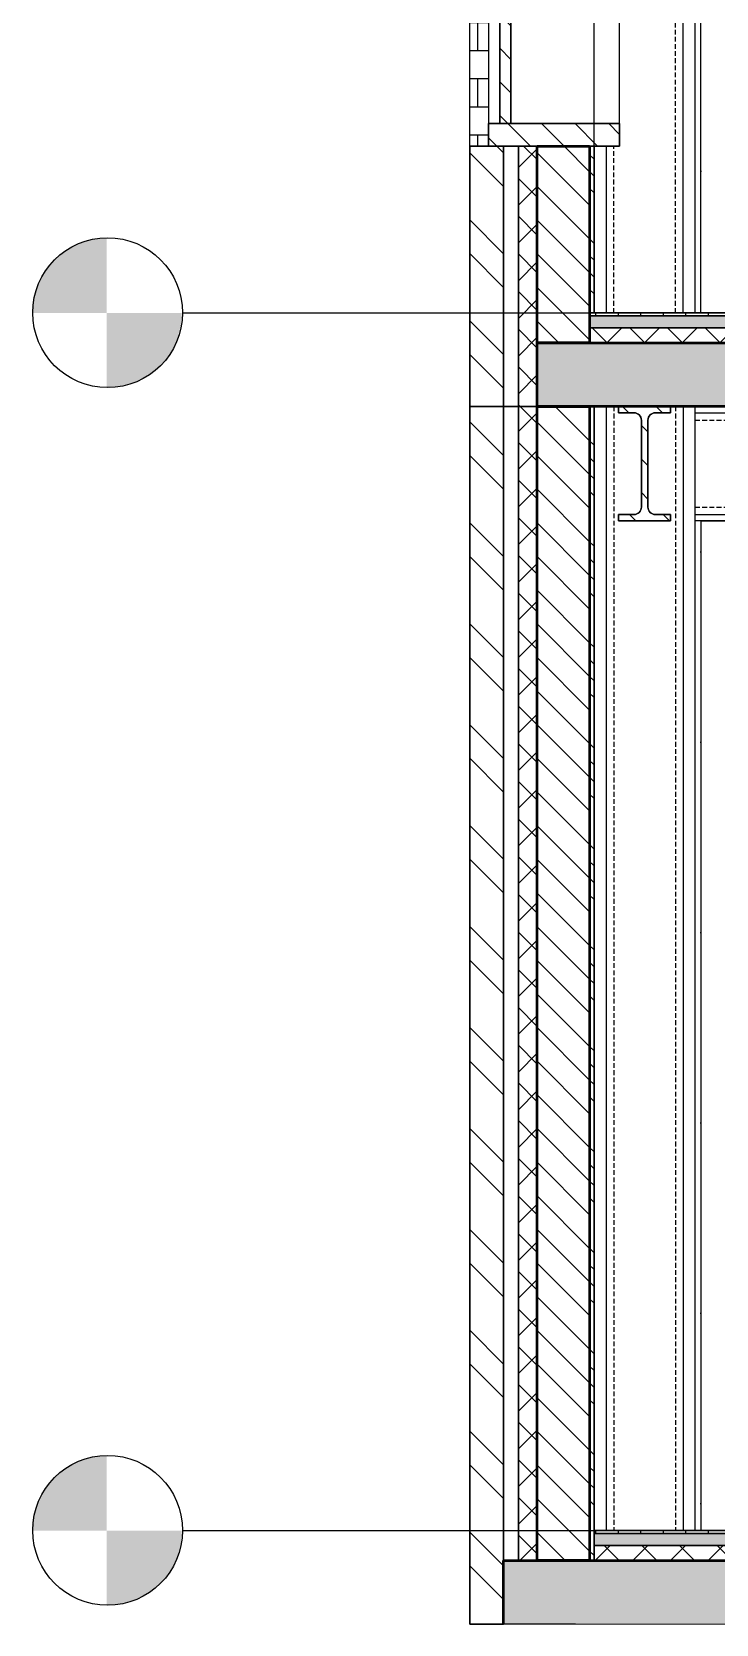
# Model space of a CAD drawing. Header units: millimetres. Extents: x -100 to 224448, y 0 to 22177.
# Drawn here: x 73510 to 75337, y 3600 to 7850 of the extents above; entities that cross this region are included whole.
import ezdxf

# ---------------------------------------------------------------- set-up
doc = ezdxf.new("R2010")
doc.units = ezdxf.units.MM
doc.linetypes.add('DASHED', pattern=[19.05, 12.7, -6.35])
doc.layers.get('0').update_dxf_attribs({"true_color": 0xdfdfdf})
for name, color, linetype in [('Background_0', 7, 'Continuous'), ('Background_Back bricks', 7, 'Continuous'), ('Background_Front bricks', 7, 'Continuous'), ('Background_GLASS', 161, 'Continuous'), ('Background_WINDOW_FRAME', 253, 'Continuous'), ('Boundary_0', 7, 'Continuous'), ('Boundary_Air', 7, 'Continuous'), ('Boundary_Cavity Wall_ Front', 7, 'Continuous'), ('Boundary_Floor_ Ceramic Tiles', 7, 'Continuous'), ('Boundary_Front bricks', 7, 'Continuous'), ('Boundary_GLASS', 161, 'Continuous'), ('Boundary_Gypsum Board', 54, 'Continuous'), ('Boundary_Insulation_ Extruded Polystyrene', 42, 'Continuous'), ('Boundary_Insulation_ Polyurethane Foam', 42, 'Continuous'), ('Boundary_Screed', 7, 'Continuous'), ('Boundary_WINDOW_FRAME', 253, 'Continuous'), ('Elevation_Front bricks', 7, 'Continuous'), ('Elevation_Plaster_ Cement', 7, 'Continuous'), ('Fill_0', 7, 'Continuous'), ('Fill_Concrete_ Reinforced', 85, 'Continuous'), ('Fill_Floor_ Ceramic Tiles', 251, 'Continuous'), ('Fill_Front bricks', 7, 'Continuous'), ('Fill_GLASS', 161, 'Continuous'), ('Fill_Gypsum Board', 251, 'Continuous'), ('Fill_Insulation_ Extruded Polystyrene', 42, 'Continuous'), ('Fill_Insulation_ Polyurethane Foam', 42, 'Continuous'), ('Fill_Screed', 251, 'Continuous'), ('Fill_Supporting Wall_ Brick', 11, 'Continuous'), ('Fill_WINDOW_FRAME', 253, 'Continuous'), ('Viewport border', 7, 'Continuous')]:
    doc.layers.add(name, color=color, linetype=linetype)
for name, color, linetype, lineweight in [('Background_Air', 7, 'Continuous', 9), ('Background_Concrete_ Reinforced', 7, 'Continuous', 9), ('Background_Floor_ Ceramic Tiles', 7, 'Continuous', 9), ('Background_Gypsum Board', 7, 'Continuous', 9), ('Background_Insulation_ Extruded Polystyrene', 7, 'Continuous', 9), ('Background_Insulation_ Polyurethane Foam', 7, 'Continuous', 9), ('Background_Screed', 7, 'Continuous', 9), ('Background_Supporting Wall_ Brick', 7, 'Continuous', 9), ('Boundary_Concrete_ Reinforced', 99, 'Continuous', 50), ('Boundary_Supporting Wall_ Brick', 14, 'Continuous', 50)]:
    doc.layers.add(name, color=color, linetype=linetype, lineweight=lineweight)
doc.layers.add('BIM_ROOM_LINES', color=7, linetype='Continuous', plot=False)
doc.styles.get("Standard").update_dxf_attribs({"font": 'arial.ttf'})
pattern_1 = [(45, (-5595.9, -5200), (-44.9013, 44.9013), [])]
pattern_2 = [(15, (-5595.9, -5200), (915.6406, 508.3053), [-127, 0, -381, 0]), (15, (-5599.19, -5187.73), (915.6406, 508.3053), [-50.8, 0, -177.8, 0, -91.44, 0, -381, 0]), (15, (-5602.47, -5175.47), (915.6406, 508.3053), [-25.4, 0, -127, 0, -127, 0, -279.4, 0, -91.44, 0]), (15, (-5605.76, -5163.2), (915.6406, 508.3053), [-91.44, 0, -406.4, 0]), (15, (-5609.05, -5150.93), (915.6406, 508.3053), [-304.8, 0, -304.8, 0]), (15, (-5612.34, -5138.66), (915.6406, 508.3053), [-431.8, 0]), (15, (-5615.62, -5126.4), (915.6406, 508.3053), [-127, 0, -558.8, 0]), (15, (-5618.9, -5114.13), (915.6406, 508.3053), [-177.8, 0, -101.6, 0]), (15, (-5622.2, -5101.86), (915.6406, 508.3053), [-254, 0]), (15, (-5628.77, -5077.33), (915.6406, 508.3053), [-35.56, 0, -381, 0, -228.6, 0]), (15, (-5632.06, -5065.06), (915.6406, 508.3053), [-50.8, 0, -5.08, 0, -127, 0]), (15, (-5635.34, -5052.8), (915.6406, 508.3053), [-25.4, 0, -330.2, 0, -381, 0]), (15, (-5638.63, -5040.53), (915.6406, 508.3053), [-254, 0]), (15, (-5641.92, -5028.26), (915.6406, 508.3053), [-127, 0, -533.4, 0]), (15, (-5648.5, -5003.72), (915.6406, 508.3053), [-609.6, 0]), (15, (-5651.78, -4991.46), (915.6406, 508.3053), [-127, 0, -10.16, 0, -177.8, 0]), (15, (-5655.07, -4979.2), (915.6406, 508.3053), [-35.56, 0, -254, 0, -101.6, 0, -177.8, 0, -203.2, 0]), (15, (-5658.35, -4966.92), (915.6406, 508.3053), [-76.2, 0, -101.6, 0, -254, 0, -10.16, 0, -127, 0]), (15, (-5661.64, -4954.65), (915.6406, 508.3053), [-254, 0])]

# ---------------------------------------------------------------- blocks, each defined once
blk = doc.blocks.new('_StoryIndicator')
h = blk.add_hatch(color=256)
h.paths.add_polyline_path([(-198.9, 0.4), (1.1, 0.4), (1.1, 200.4, 0.414214)])
h.paths.add_polyline_path([(201.1, 0.4), (1.1, 0.4), (1.1, -199.6, 0.414214)])
blk.add_line((-200, 0), (-800, 0))
blk.add_circle((-1.1, -0.4), 200)
for tag, p in [('STORYNAME', (346.3, 56.7)), ('STORYELEVATION', (350.5, -171.6))]:
    blk.add_attdef(tag, p, '', height=100)
blk = doc.blocks.new("AA'__section__..%5CMainBuilding.dwg", base_point=(4426.8, -9050, 0))
at = {"layer": 'Elevation_Front bricks'}
h = blk.add_hatch(dxfattribs=at)
h.set_pattern_fill('V_MASONRY300x75', color=256, scale=10, style=0)
h.paths.add_polyline_path([(5645.9, -1445), (5645.9, 795), (5645.9, 855), (5595.9, 855), (5595.9, -1505), (5645.9, -1505)])
at = {"layer": 'Elevation_Plaster_ Cement'}
h = blk.add_hatch(dxfattribs=at)
h.set_pattern_fill('DOTS2', color=256, scale=20, style=0)
h.paths.add_polyline_path([(10745.9, 190), (10745.9, -1200), (10895.9, -1200), (10895.9, 745), (6212.9, 745), (6212.9, -1950), (9945.9, -1950), (9945.9, -1414), (9777.5, -1414), (9777.5, -1900), (9760.5, -1900), (9760.5, -1200), (9763.5, -1200), (9945.9, -1200), (9945.9, 190)])
h.paths.add_polyline_path([(6877.5, -1900), (6860.5, -1900), (6860.5, -1200), (6863.5, -1200), (7246.4, -1200), (7246.4, -1188.1), (7246.4, -1159.8), (7246.4, -1148.1), (7266.4, -1148.1), (7266.4, -775.9), (7266.4, -747.6), (7266.4, -735.9), (7766.4, -735.9), (7766.4, -744.7), (7766.4, -747.6), (7766.4, -765.9), (7766.4, -775.9), (7766.4, -1148.1), (7786.4, -1148.1), (7786.4, -1159.8), (7786.4, -1178.1), (7786.4, -1186.9), (7786.4, -1188.1), (7786.4, -1200), (8257.5, -1200), (8260.5, -1200), (8260.5, -1900), (8243.5, -1900), (8243.5, -1414), (7786.4, -1414), (7786.4, -1428.8), (7766.4, -1428.8), (7766.4, -1443.1), (7766.4, -1457.2), (7766.4, -1463.1), (7536.9, -1463.1), (7536.9, -1794.6), (7847.8, -1794.6), (7847.8, -1840, -0.168014), (7865.7, -1849.3, -0.191533), (7874.1, -1870.5, -0.33166), (7852.1, -1900), (7834.5, -1900, -0.131778), (7820.9, -1891.6, -0.414557), (7822.2, -1848.1), (7540.1, -1848.1, -0.014542), (7541.4, -1849.3, -0.191541), (7549.8, -1870.5, -0.331657), (7527.8, -1900), (7519, -1900), (7510.2, -1900, -0.131769), (7496.6, -1891.6, -0.414572), (7497.9, -1848.1), (7496.2, -1848.1), (7495.9, -1848.1), (7226, -1848.1, -0.206646), (7235.7, -1870.5, -0.331656), (7213.7, -1900), (7196.1, -1900, -0.131779), (7182.5, -1891.6, -0.606132), (7200.3, -1840), (7200.3, -1794.6), (7495.9, -1794.6), (7495.9, -1463.1), (7266.4, -1463.1), (7266.4, -1428.8), (7246.4, -1428.8), (7246.4, -1414), (6877.5, -1414)], flags=16)
h.paths.add_polyline_path([(8327.5, -1900), (8310.5, -1900), (8310.5, -1200), (8313.5, -1200), (8696.4, -1200), (8696.4, -1188.1), (8696.4, -1159.8), (8696.4, -1148.1), (8716.4, -1148.1), (8716.4, -775.9), (8716.4, -747.6), (8716.4, -735.9), (9216.4, -735.9), (9216.4, -744.7), (9216.4, -747.6), (9216.4, -765.9), (9216.4, -775.9), (9216.4, -1148.1), (9236.4, -1148.1), (9236.4, -1159.8), (9236.4, -1178.1), (9236.4, -1186.9), (9236.4, -1188.1), (9236.4, -1200), (9707.5, -1200), (9710.5, -1200), (9710.5, -1900), (9693.5, -1900), (9693.5, -1414), (9236.4, -1414), (9236.4, -1428.8), (9216.4, -1428.8), (9216.4, -1443.1), (9216.4, -1457.2), (9216.4, -1463.1), (8986.9, -1463.1), (8986.9, -1794.6), (9297.8, -1794.6), (9297.8, -1840, -0.168014), (9315.7, -1849.3, -0.191533), (9324.1, -1870.5, -0.33166), (9302.1, -1900), (9284.5, -1900, -0.131778), (9270.9, -1891.6, -0.414557), (9272.2, -1848.1), (8990.1, -1848.1, -0.014542), (8991.4, -1849.3, -0.191541), (8999.8, -1870.5, -0.331657), (8977.8, -1900), (8969, -1900), (8960.2, -1900, -0.131769), (8946.6, -1891.6, -0.414572), (8947.9, -1848.1), (8946.2, -1848.1), (8945.9, -1848.1), (8676, -1848.1, -0.206646), (8685.7, -1870.5, -0.331656), (8663.7, -1900), (8646.1, -1900, -0.131779), (8632.5, -1891.6, -0.606132), (8650.3, -1840), (8650.3, -1794.6), (8945.9, -1794.6), (8945.9, -1463.1), (8716.4, -1463.1), (8716.4, -1428.8), (8696.4, -1428.8), (8696.4, -1414), (8327.5, -1414)], flags=16)
h = blk.add_hatch(dxfattribs=at)
h.set_pattern_fill('DOTS2', color=256, scale=20, style=0)
h.paths.add_polyline_path([(10745.9, -3060), (10745.9, -5200), (10895.9, -5200), (10895.9, -2505), (6212.9, -2505), (6212.9, -5200), (7031.3, -5200), (7031.3, -4500), (7034.3, -4500), (7505.4, -4500), (7505.4, -4486.9), (7505.4, -4478.1), (7505.4, -4448.1), (7525.4, -4448.1), (7525.4, -4065.9), (7525.4, -4044.7), (7525.4, -4035.9), (8025.4, -4035.9), (8025.4, -4044.7), (8025.4, -4047.6), (8025.4, -4065.9), (8025.4, -4075.9), (8025.4, -4448.1), (8045.4, -4448.1), (8045.4, -4459.8), (8045.4, -4478.1), (8045.4, -4486.9), (8045.4, -4488.1), (8045.4, -4500), (8428.3, -4500), (8431.3, -4500), (8431.3, -5200), (8481.3, -5200), (8481.3, -4500), (8484.3, -4500), (8955.4, -4500), (8955.4, -4486.9), (8955.4, -4478.1), (8955.4, -4448.1), (8975.4, -4448.1), (8975.4, -4065.9), (8975.4, -4044.7), (8975.4, -4035.9), (9475.4, -4035.9), (9475.4, -4044.7), (9475.4, -4047.6), (9475.4, -4065.9), (9475.4, -4075.9), (9475.4, -4448.1), (9495.4, -4448.1), (9495.4, -4459.8), (9495.4, -4478.1), (9495.4, -4486.9), (9495.4, -4488.1), (9495.4, -4500), (9878.3, -4500), (9881.3, -4500), (9881.3, -5200), (9945.9, -5200), (9945.9, -3060)])
at = {"layer": 'Fill_0', "extrusion": (-1.74004e-16, 6.25971e-29, -1)}
h = blk.add_hatch(dxfattribs=at)
h.set_pattern_fill('ANSI31', color=256, scale=20, style=0)
h.set_pattern_definition(pattern_1)
edge = h.paths.add_edge_path()
edge.add_line((-5993.4, -2216.7), (-5993.4, -2200))
edge.add_line((-5993.4, -2200), (-6132.4, -2200))
edge.add_line((-6132.4, -2200), (-6132.4, -2216.7))
edge.add_line((-6132.4, -2216.7), (-6091.5, -2216.7))
edge.add_spline(control_points=[(-6091.5, -2216.7), (-6071.6, -2216.7), (-6071.6, -2236.6)], knot_values=[-0.785398, -0.785398, -0.785398, 0.785398, 0.785398, 0.785398], weights=[1, 0.707107, 1], degree=2, periodic=0)
edge.add_line((-6071.6, -2236.6), (-6071.6, -2468.4))
edge.add_spline(control_points=[(-6071.6, -2468.4), (-6071.6, -2488.3), (-6091.5, -2488.3)], knot_values=[-0.785398, -0.785398, -0.785398, 0.785398, 0.785398, 0.785398], weights=[1, 0.707107, 1], degree=2, periodic=0)
edge.add_line((-6091.5, -2488.3), (-6132.4, -2488.3))
edge.add_line((-6132.4, -2488.3), (-6132.4, -2505))
edge.add_line((-6132.4, -2505), (-5993.4, -2505))
edge.add_line((-5993.4, -2505), (-5993.4, -2488.3))
edge.add_line((-5993.4, -2488.3), (-6034.3, -2488.3))
edge.add_spline(control_points=[(-6034.3, -2488.3), (-6054.2, -2488.3), (-6054.2, -2468.4)], knot_values=[-0.785398, -0.785398, -0.785398, 0.785398, 0.785398, 0.785398], weights=[1, 0.707107, 1], degree=2, periodic=0)
edge.add_line((-6054.2, -2468.4), (-6054.2, -2236.6))
edge.add_spline(control_points=[(-6054.2, -2236.6), (-6054.2, -2216.7), (-6034.3, -2216.7)], knot_values=[-0.785398, -0.785398, -0.785398, 0.785398, 0.785398, 0.785398], weights=[1, 0.707107, 1], degree=2, periodic=0)
edge.add_line((-6034.3, -2216.7), (-5993.4, -2216.7))
at = {"layer": 'Fill_Concrete_ Reinforced', "extrusion": (1.66128e-17, 2.88827e-15, -1)}
h = blk.add_hatch(dxfattribs=at)
h.set_pattern_fill('CONCRETE1', color=256, scale=20, angle=15, style=0)
h.set_pattern_definition([(15, (-5595.9, -5200), (287.368, 497.736), [50.8, -355.6]), (105, (-5595.9, -5200), (-497.736, 287.368), [50.8, -355.6]), (150, (-5546.83, -5186.85), (-392.5523, -105.184), [71.842, -502.894]), (15, (-5606, -4966.04), (287.368, 497.736), [50.8, -355.6]), (60, (-5574.9, -4984), (-105.184, 392.5523), [35.921, -538.815]), (150, (-5574.9, -4984), (-392.5523, -105.184), [35.921, -538.815]), (15, (-5485.1, -4828.46), (287.368, 497.736), [71.842, -334.558]), (60, (-5485.1, -4828.46), (-105.184, 392.5523), [50.8, -523.9364]), (150, (-5415.7, -4809.87), (-392.5523, -105.184), [50.8, -523.9364]), (105, (-5352.3, -5029.55), (-497.736, 287.368), [50.8, -355.6]), (60, (-5352.32, -5029.55), (-105.184, 392.5523), [35.921, -538.815]), (150, (-5334.36, -4998.44), (-392.5523, -105.184), [35.921, -538.815]), (15, (-5573.13, -5088.7), (287.368, 497.736), [25.4, -340.36]), (15, (-5305, -4911.7), (287.368, 497.736), [25.4, -340.36]), (105, (-5440.83, -4895.5), (-497.736, 287.368), [25.4, -340.36]), (150, (-5332.6, -5103.15), (-392.5523, -105.184), [35.921, -538.815]), (150, (-5576.65, -4879.3), (-392.5523, -105.184), [35.921, -538.815]), (60, (-5446.4, -5021.9), (-105.184, 392.5523), [35.921, -538.815]), (105, (-5474.1, -5114.77), (-497.736, 287.368), [6.35, -400.05]), (105, (-5500.1, -4944.24), (-497.736, 287.368), [6.35, -400.05]), (105, (-5334.15, -4827.46), (-497.736, 287.368), [6.35, -400.05]), (105, (-5272.14, -5034.36), (-497.736, 287.368), [6.35, -400.05])])
h.paths.add_polyline_path([(-26015.9, -2200), (-5775.9, -2200), (-5775.9, -2030), (-5915.9, -2030), (-25875.9, -2030), (-26015.9, -2030)])
at = {"layer": 'Fill_Concrete_ Reinforced', "extrusion": (-2.21311e-17, 2.35505e-15, -1)}
h = blk.add_hatch(dxfattribs=at)
h.set_pattern_fill('CONCRETE1', color=256, scale=20, angle=15, style=0)
h.set_pattern_definition([(15, (-5595.9, -5200), (287.368, 497.736), [50.8, -355.6]), (105, (-5595.9, -5200), (-497.736, 287.368), [50.8, -355.6]), (150, (-5546.83, -5186.85), (-392.5523, -105.184), [71.842, -502.894]), (15, (-5606, -4966.04), (287.368, 497.736), [50.8, -355.6]), (60, (-5574.9, -4984), (-105.184, 392.5523), [35.921, -538.815]), (150, (-5574.9, -4984), (-392.5523, -105.184), [35.921, -538.815]), (15, (-5485.1, -4828.46), (287.368, 497.736), [71.842, -334.558]), (60, (-5485.1, -4828.46), (-105.184, 392.5523), [50.8, -523.9364]), (150, (-5415.7, -4809.87), (-392.5523, -105.184), [50.8, -523.9364]), (105, (-5352.3, -5029.55), (-497.736, 287.368), [50.8, -355.6]), (60, (-5352.32, -5029.55), (-105.184, 392.5523), [35.921, -538.815]), (150, (-5334.36, -4998.44), (-392.5523, -105.184), [35.921, -538.815]), (15, (-5573.13, -5088.7), (287.368, 497.736), [25.4, -340.36]), (15, (-5305, -4911.7), (287.368, 497.736), [25.4, -340.36]), (105, (-5440.83, -4895.5), (-497.736, 287.368), [25.4, -340.36]), (150, (-5332.6, -5103.15), (-392.5523, -105.184), [35.921, -538.815]), (150, (-5576.65, -4879.3), (-392.5523, -105.184), [35.921, -538.815]), (60, (-5446.4, -5021.9), (-105.184, 392.5523), [35.921, -538.815]), (105, (-5474.1, -5114.77), (-497.736, 287.368), [6.35, -400.05]), (105, (-5500.1, -4944.24), (-497.736, 287.368), [6.35, -400.05]), (105, (-5334.15, -4827.46), (-497.736, 287.368), [6.35, -400.05]), (105, (-5272.14, -5034.36), (-497.736, 287.368), [6.35, -400.05])])
h.paths.add_polyline_path([(-26105.9, -5450), (-5685.9, -5450), (-5685.9, -5280), (-5927.9, -5280), (-25863.9, -5280), (-26105.9, -5280)])
at = {"layer": 'Fill_Floor_ Ceramic Tiles', "extrusion": (-4.01966e-17, -4.02994e-14, -1)}
h = blk.add_hatch(dxfattribs=at)
h.set_pattern_fill('_USER', color=256, scale=60, angle=90, style=0, pattern_type=0)
h.set_pattern_definition([(90, (-5595.9, -5200), (-60, -2e-13), [])])
h.paths.add_polyline_path([(-5915.9, -1950), (-25875.9, -1950), (-25875.9, -1958), (-5915.9, -1958)])
at = {"layer": 'Fill_Floor_ Ceramic Tiles', "extrusion": (-1.33099e-17, -3.81784e-14, -1)}
h = blk.add_hatch(dxfattribs=at)
h.set_pattern_fill('_USER', color=256, scale=60, angle=90, style=0, pattern_type=0)
h.set_pattern_definition([(90, (-5595.9, -5200), (-60, -2e-13), [])])
h.paths.add_polyline_path([(-5927.9, -5208), (-5927.9, -5200), (-25863.9, -5200), (-25863.9, -5208)])
at = {"layer": 'Fill_Front bricks', "extrusion": (3.5967e-15, 3.90634e-16, -1)}
h = blk.add_hatch(dxfattribs=at)
h.set_pattern_fill('ANSI32', color=256, scale=20, style=0)
h.set_pattern_definition([(45, (-5595.9, -5200), (-134.704, 134.704), []), (45, (-5506.1, -5200), (-134.704, 134.704), [])])
h.paths.add_polyline_path([(-5595.9, -2200), (-5595.9, -1505), (-5685.9, -1505), (-5685.9, -2200)])
at = {"layer": 'Fill_Front bricks', "extrusion": (3.71111e-15, -3.1336e-16, -1)}
h = blk.add_hatch(dxfattribs=at)
h.set_pattern_fill('ANSI32', color=256, scale=20, style=0)
h.set_pattern_definition([(45, (-5595.9, -5200), (-134.704, 134.704), []), (45, (-5506.1, -5200), (-134.704, 134.704), [])])
h.paths.add_polyline_path([(-5595.9, -5450), (-5595.9, -2200), (-5685.9, -2200), (-5685.9, -5280), (-5685.9, -5450)])
at = {"layer": 'Fill_GLASS', "extrusion": (-1.74004e-16, 1.06547e-32, -1)}
h = blk.add_hatch(dxfattribs=at)
h.set_pattern_fill('ANSI31', color=256, scale=20, style=0)
h.set_pattern_definition(pattern_1)
h.paths.add_polyline_path([(-5675.9, 795), (-5705.9, 795), (-5705.9, -1445), (-5675.9, -1445)])
at = {"layer": 'Fill_Gypsum Board', "extrusion": (-3.12823e-14, -5.7429e-29, -1)}
h = blk.add_hatch(dxfattribs=at)
h.set_pattern_fill('ANSI34', color=256, scale=10, style=0)
h.set_pattern_definition([(45, (-5595.9, -5200), (-134.704, 134.704), []), (45, (-5551, -5200), (-134.704, 134.704), []), (45, (-5506.1, -5200), (-134.704, 134.704), []), (45, (-5461.2, -5200), (-134.704, 134.704), [])])
h.paths.add_polyline_path([(-5915.9, -1950), (-5915.9, -1505), (-5927.9, -1505), (-5927.9, -1950)])
at = {"layer": 'Fill_Gypsum Board', "extrusion": (-3.41104e-14, -3.08512e-16, -1)}
h = blk.add_hatch(dxfattribs=at)
h.set_pattern_fill('ANSI34', color=256, scale=10, style=0)
h.set_pattern_definition([(45, (-5595.9, -5200), (-134.704, 134.704), []), (45, (-5551, -5200), (-134.704, 134.704), []), (45, (-5506.1, -5200), (-134.704, 134.704), []), (45, (-5461.2, -5200), (-134.704, 134.704), [])])
h.paths.add_polyline_path([(-5927.9, -2200), (-5927.9, -5280), (-5915.9, -5280), (-5915.9, -2200)])
at = {"layer": 'Fill_Insulation_ Extruded Polystyrene', "extrusion": (-4.00266e-17, 8.48409e-16, -1)}
h = blk.add_hatch(dxfattribs=at)
h.set_pattern_fill('INSULATION', color=256, scale=20, style=0)
h.set_pattern_definition([(45, (-5595.9, -5200), (-50.28943, 50.28943), []), (135, (-5595.9, -5200), (-50.28943, -50.28943), [])])
h.paths.add_polyline_path([(-5915.9, -1990), (-25875.9, -1990), (-25875.9, -2030), (-5915.9, -2030)])
at = {"layer": 'Fill_Insulation_ Extruded Polystyrene', "extrusion": (-1.09268e-17, -4.23101e-29, -1)}
h = blk.add_hatch(dxfattribs=at)
h.set_pattern_fill('INSULATION', color=256, scale=20, style=0)
h.set_pattern_definition([(45, (-5595.9, -5200), (-50.28943, 50.28943), []), (135, (-5595.9, -5200), (-50.28943, -50.28943), [])])
h.paths.add_polyline_path([(-5927.9, -5280), (-5927.9, -5240), (-25863.9, -5240), (-25863.9, -5280)])
at = {"layer": 'Fill_Insulation_ Polyurethane Foam', "extrusion": (-4.93105e-15, 7.36262e-16, -1)}
h = blk.add_hatch(dxfattribs=at)
h.set_pattern_fill('INSULATION', color=256, scale=20, style=0)
h.set_pattern_definition([(45, (-5595.9, -5200), (-50.2894, 50.2894), []), (135, (-5595.9, -5200), (-50.2894, -50.2894), [])])
h.paths.add_polyline_path([(-5725.9, -2200), (-5725.9, -1505), (-5775.9, -1505), (-5775.9, -2030), (-5775.9, -2200)])
at = {"layer": 'Fill_Insulation_ Polyurethane Foam', "extrusion": (-1.53146e-15, -3.19531e-16, -1)}
h = blk.add_hatch(dxfattribs=at)
h.set_pattern_fill('INSULATION', color=256, scale=20, style=0)
h.set_pattern_definition([(45, (-5595.9, -5200), (-50.2894, 50.2894), []), (135, (-5595.9, -5200), (-50.2894, -50.2894), [])])
h.paths.add_polyline_path([(-5725.9, -5280), (-5725.9, -2200), (-5775.9, -2200), (-5775.9, -5280)])
at = {"layer": 'Fill_Screed', "extrusion": (-4.00266e-17, 1.06051e-15, -1)}
h = blk.add_hatch(dxfattribs=at)
h.set_pattern_fill('SCREED', color=256, scale=20, angle=15, style=0)
h.set_pattern_definition(pattern_2)
h.paths.add_polyline_path([(-5915.9, -1958), (-25875.9, -1958), (-25875.9, -1990), (-5915.9, -1990)])
at = {"layer": 'Fill_Screed', "extrusion": (-9.22449e-18, 1.06051e-15, -1)}
h = blk.add_hatch(dxfattribs=at)
h.set_pattern_fill('SCREED', color=256, scale=20, angle=15, style=0)
h.set_pattern_definition(pattern_2)
h.paths.add_polyline_path([(-25863.9, -5208), (-25863.9, -5240), (-5927.9, -5240), (-5927.9, -5208)])
at = {"layer": 'Fill_Supporting Wall_ Brick', "extrusion": (-1.74937e-15, 9.22281e-16, -1)}
h = blk.add_hatch(dxfattribs=at)
h.set_pattern_fill('ANSI31', color=256, scale=20, style=0)
h.set_pattern_definition([(45, (-5595.9, -5200), (-44.9013, 44.9013), [])])
h.paths.add_polyline_path([(-5775.9, -2030), (-5775.9, -1505), (-5915.9, -1505), (-5915.9, -1950), (-5915.9, -2030)])
at = {"layer": 'Fill_Supporting Wall_ Brick', "extrusion": (-6.58809e-16, -3.19531e-16, -1)}
h = blk.add_hatch(dxfattribs=at)
h.set_pattern_fill('ANSI31', color=256, scale=20, style=0)
h.set_pattern_definition([(45, (-5595.9, -5200), (-44.9013, 44.9013), [])])
h.paths.add_polyline_path([(-5775.9, -5280), (-5775.9, -2200), (-5915.9, -2200), (-5915.9, -5280)])
at = {"layer": 'Fill_WINDOW_FRAME', "extrusion": (1.79904e-16, 1.06547e-32, -1)}
h = blk.add_hatch(dxfattribs=at)
h.set_pattern_fill('ANSI31', color=256, scale=20, style=0)
h.set_pattern_definition([(45, (-5595.9, -5200), (-44.9013, 44.9013), [])])
h.paths.add_polyline_path([(-5995.9, -1505), (-5645.9, -1505), (-5645.9, -1445), (-5995.9, -1445)])
at = {"linetype": 'DASHED', "extrusion": (0, 1, 1.06547e-32)}
for p, q in [((6144.9, -1950), (6144.9, 1050)), ((5980.9, -1950), (5980.9, -1505)), ((5980.9, -2200), (5980.9, -5200)), ((6144.9, -2200), (6144.9, -5200)), ((6197.9, -2236.6), (10895.9, -2236.6)), ((6197.9, -2468.4), (10895.9, -2468.4))]:
    blk.add_line(p, q, dxfattribs=at)
for p, q in [((5427.9, -1950), (41613.9, -1950)), ((5427.9, -1950), (41613.9, -1950)), ((5427.9, -1950), (41613.9, -1950)), ((5427.9, -5200), (41613.9, -5200)), ((5427.9, -5200), (41613.9, -5200)), ((5427.9, -5200), (41613.9, -5200))]:
    blk.add_line(p, q)
at = {"layer": 'Background_0', "extrusion": (0, 1, 1.06547e-32)}
for p, q in [((6165.9, -1950), (6165.9, 1050)), ((6197.9, -1950), (6197.9, 1050)), ((6212.9, -1950), (6212.9, 745)), ((5927.9, -1950), (5927.9, -1505)), ((5959.9, -1505), (5959.9, -1950)), ((5959.9, -2200), (5927.9, -2200)), ((5927.9, -2200), (5959.9, -2200)), ((5927.9, -2200), (5927.9, -5200)), ((5959.9, -2200), (5966.1, -2200)), ((5966.1, -2200), (5959.9, -2200)), ((5959.9, -2200), (5959.9, -5200)), ((5966.1, -2200), (5980.9, -2200)), ((5980.9, -2200), (5966.1, -2200)), ((5980.9, -2200), (5993.4, -2200)), ((5993.4, -2200), (5980.9, -2200)), ((5993.4, -2200), (5993.4, -2216.7)), ((6132.4, -2200), (5993.4, -2200)), ((6132.4, -2200), (6144.9, -2200)), ((6144.9, -2200), (6132.4, -2200)), ((6132.4, -2216.7), (6132.4, -2200)), ((6144.9, -2200), (6159.7, -2200)), ((6159.7, -2200), (6144.9, -2200)), ((6159.7, -2200), (6165.9, -2200)), ((6165.9, -2200), (6159.7, -2200)), ((6165.9, -2200), (6165.9, -5200)), ((6197.9, -2200), (6165.9, -2200)), ((6165.9, -2200), (6197.9, -2200)), ((6197.9, -2216.7), (6197.9, -2200)), ((6197.9, -2200), (10895.9, -2200)), ((6197.9, -5200), (6197.9, -2200)), ((5993.4, -2216.7), (6034.3, -2216.7)), ((6054.2, -2236.6), (6054.2, -2468.4)), ((6071.6, -2468.4), (6071.6, -2236.6)), ((6091.5, -2216.7), (6132.4, -2216.7)), ((6197.9, -2222.5), (6197.9, -2216.7)), ((6197.9, -2216.7), (10895.9, -2216.7)), ((6197.9, -2236.6), (6197.9, -2222.5)), ((6197.9, -2468.4), (6197.9, -2236.6)), ((6034.3, -2488.3), (5993.4, -2488.3)), ((5993.4, -2488.3), (5993.4, -2505)), ((5993.4, -2505), (6132.4, -2505)), ((6132.4, -2488.3), (6091.5, -2488.3)), ((6132.4, -2505), (6132.4, -2488.3)), ((6197.9, -2482.5), (6197.9, -2468.4)), ((6197.9, -2488.3), (6197.9, -2482.5)), ((6197.9, -2505), (6197.9, -2488.3)), ((6197.9, -2488.3), (10895.9, -2488.3)), ((10895.9, -2505), (6197.9, -2505)), ((6212.9, -2505), (6212.9, -2505)), ((6212.9, -2505), (6212.9, -5200)), ((6212.9, -2505), (10895.9, -2505))]:
    blk.add_line(p, q, dxfattribs=at)
at = {"layer": 'Background_0', "extrusion": (0, 0, -1)}
for centre, start, end in [((-6034.3, -2236.6), 90, 180), ((-6091.5, -2236.6), 0, 90), ((-6034.3, -2468.4), 180, 270), ((-6091.5, -2468.4), 270, 0)]:
    blk.add_arc(centre, 19.9, start, end, dxfattribs=at)
at = {"layer": 'Background_Air', "extrusion": (0, 1, 1.06547e-32)}
for p, q in [((5725.9, -1505), (5685.9, -1505)), ((5685.9, -1505), (5685.9, -2200)), ((5725.9, -2200), (5725.9, -1505)), ((5725.9, -2200), (5685.9, -2200)), ((5685.9, -2200), (5725.9, -2200)), ((5685.9, -2200), (5685.9, -5280)), ((5725.9, -5280), (5725.9, -2200)), ((5685.9, -5280), (5725.9, -5280))]:
    blk.add_line(p, q, dxfattribs=at)
at = {"layer": 'Background_Back bricks', "extrusion": (0, 1, 1.06547e-32)}
for p, q in [((5685.9, -5450), (5595.9, -5450)), ((5595.9, -5450), (5595.9, -5450)), ((5877.9, -5450), (5685.9, -5450)), ((5685.9, -5450), (5685.9, -5450))]:
    blk.add_line(p, q, dxfattribs=at)
at = {"layer": 'Background_Concrete_ Reinforced', "extrusion": (0, 1, 1.06547e-32)}
for p, q in [((5775.9, -2030), (5775.9, -2200)), ((5915.9, -2030), (5775.9, -2030)), ((25875.9, -2030), (5915.9, -2030)), ((5775.9, -2200), (26015.9, -2200)), ((5685.9, -5280), (5685.9, -5450)), ((5927.9, -5280), (5685.9, -5280)), ((25863.9, -5280), (5927.9, -5280)), ((5685.9, -5450), (26105.9, -5450))]:
    blk.add_line(p, q, dxfattribs=at)
at = {"layer": 'Background_Floor_ Ceramic Tiles', "extrusion": (0, 1, 1.06547e-32)}
for p, q in [((5915.9, -1950), (5915.9, -1958)), ((25875.9, -1950), (5915.9, -1950)), ((5915.9, -1958), (25875.9, -1958)), ((5927.9, -5200), (5927.9, -5208)), ((25863.9, -5200), (5927.9, -5200)), ((5927.9, -5208), (25863.9, -5208))]:
    blk.add_line(p, q, dxfattribs=at)
at = {"layer": 'Background_Front bricks', "extrusion": (0, 1, 1.06547e-32)}
for p, q in [((5595.9, -1505), (5595.9, 855)), ((5685.9, -1505), (5595.9, -1505)), ((5595.9, -1505), (5595.9, -2200)), ((5685.9, -2200), (5685.9, -1505)), ((5595.9, -2200), (5595.9, -5450)), ((5685.9, -2200), (5595.9, -2200)), ((5595.9, -2200), (5685.9, -2200)), ((5685.9, -5280), (5685.9, -2200)), ((5685.9, -5450), (5685.9, -5280)), ((5595.9, -5450), (5685.9, -5450))]:
    blk.add_line(p, q, dxfattribs=at)
at = {"layer": 'Background_GLASS', "extrusion": (0, 1, 1.06547e-32)}
for p, q in [((5675.9, 795), (5675.9, -1445)), ((5705.9, -1445), (5705.9, 795)), ((5675.9, -1445), (5705.9, -1445))]:
    blk.add_line(p, q, dxfattribs=at)
at = {"layer": 'Background_Gypsum Board', "extrusion": (0, 1, 1.06547e-32)}
for p, q in [((5927.9, -1505), (5915.9, -1505)), ((5915.9, -1505), (5915.9, -1950)), ((5927.9, -1950), (5927.9, -1505)), ((5915.9, -1950), (5927.9, -1950)), ((5915.9, -2200), (5915.9, -5280)), ((5927.9, -2200), (5915.9, -2200)), ((5927.9, -5280), (5927.9, -2200)), ((5915.9, -5280), (5927.9, -5280))]:
    blk.add_line(p, q, dxfattribs=at)
at = {"layer": 'Background_Insulation_ Extruded Polystyrene', "extrusion": (0, 1, 1.06547e-32)}
for p, q in [((5915.9, -1990), (5915.9, -2030)), ((25875.9, -1990), (5915.9, -1990)), ((5915.9, -2030), (25875.9, -2030)), ((25863.9, -5240), (5927.9, -5240)), ((5927.9, -5240), (5927.9, -5280)), ((5927.9, -5280), (25863.9, -5280))]:
    blk.add_line(p, q, dxfattribs=at)
at = {"layer": 'Background_Insulation_ Polyurethane Foam', "extrusion": (0, 1, 1.06547e-32)}
for p, q in [((5725.9, -1505), (5725.9, -2200)), ((5775.9, -1505), (5725.9, -1505)), ((5775.9, -2030), (5775.9, -1505)), ((5775.9, -2200), (5775.9, -2030)), ((5775.9, -2200), (5725.9, -2200)), ((5725.9, -2200), (5775.9, -2200)), ((5725.9, -2200), (5725.9, -5280)), ((5775.9, -5280), (5775.9, -2200)), ((5725.9, -5280), (5775.9, -5280))]:
    blk.add_line(p, q, dxfattribs=at)
at = {"layer": 'Background_Screed', "extrusion": (0, 1, 1.06547e-32)}
for p, q in [((5915.9, -1958), (5915.9, -1990)), ((25875.9, -1958), (5915.9, -1958)), ((5915.9, -1990), (25875.9, -1990)), ((25863.9, -5208), (5927.9, -5208)), ((5927.9, -5208), (5927.9, -5240)), ((5927.9, -5240), (25863.9, -5240))]:
    blk.add_line(p, q, dxfattribs=at)
at = {"layer": 'Background_Supporting Wall_ Brick', "extrusion": (0, 1, 1.06547e-32)}
for p, q in [((5915.9, -1505), (5775.9, -1505)), ((5775.9, -1505), (5775.9, -2030)), ((5915.9, -1950), (5915.9, -1505)), ((5915.9, -2030), (5915.9, -1950)), ((5775.9, -2030), (5915.9, -2030)), ((5775.9, -2200), (5775.9, -5280)), ((5915.9, -2200), (5775.9, -2200)), ((5915.9, -5280), (5915.9, -2200)), ((5775.9, -5280), (5915.9, -5280))]:
    blk.add_line(p, q, dxfattribs=at)
at = {"layer": 'Background_WINDOW_FRAME', "extrusion": (0, 1, 1.06547e-32)}
for p, q in [((5645.9, 795), (5645.9, -1445)), ((5995.9, -1505), (5995.9, 745)), ((5645.9, -1445), (5645.9, -1505)), ((5995.9, -1445), (5645.9, -1445)), ((5995.9, -1505), (5995.9, -1445)), ((5995.9, -1505), (5995.9, -1445)), ((5645.9, -1505), (5995.9, -1505)), ((5995.9, -1505), (5927.9, -1505)), ((5995.9, -1505), (5927.9, -1505))]:
    blk.add_line(p, q, dxfattribs=at)
at = {"layer": 'BIM_ROOM_LINES', "extrusion": (0, 1, 1.06547e-32)}
for p, q in [((5927.9, -1950), (5927.9, 1050)), ((25863.9, -1950), (5927.9, -1950)), ((5927.9, -2200), (25863.9, -2200)), ((5927.9, -5200), (5927.9, -2200)), ((25863.9, -5200), (5927.9, -5200))]:
    blk.add_line(p, q, dxfattribs=at)
at = {"layer": 'Boundary_0', "extrusion": (0, 1, 1.06547e-32)}
for p, q in [((5993.4, -2216.7), (5993.4, -2200)), ((5993.4, -2200), (6132.4, -2200)), ((6132.4, -2200), (6132.4, -2216.7)), ((6034.3, -2216.7), (5993.4, -2216.7)), ((6054.2, -2468.4), (6054.2, -2236.6)), ((6071.6, -2236.6), (6071.6, -2468.4)), ((6132.4, -2216.7), (6091.5, -2216.7)), ((5993.4, -2505), (5993.4, -2488.3)), ((5993.4, -2488.3), (6034.3, -2488.3)), ((6132.4, -2505), (5993.4, -2505)), ((6091.5, -2488.3), (6132.4, -2488.3)), ((6132.4, -2488.3), (6132.4, -2505))]:
    blk.add_line(p, q, dxfattribs=at)
at = {"layer": 'Boundary_0'}
for centre, start, end in [((6034.3, -2236.6), 0, 90), ((6091.5, -2236.6), 90, 180), ((6034.3, -2468.4), 270, 0), ((6091.5, -2468.4), 180, 270)]:
    blk.add_arc(centre, 19.9, start, end, dxfattribs=at)
at = {"layer": 'Boundary_Air', "extrusion": (0, 1, 1.06547e-32)}
for p, q in [((5685.9, -2200), (5685.9, -1505)), ((5685.9, -1505), (5725.9, -1505)), ((5725.9, -1505), (5725.9, -2200)), ((5685.9, -5280), (5685.9, -2200)), ((5685.9, -2200), (5725.9, -2200)), ((5725.9, -2200), (5685.9, -2200)), ((5725.9, -2200), (5725.9, -5280)), ((5725.9, -5280), (5685.9, -5280))]:
    blk.add_line(p, q, dxfattribs=at)
at = {"layer": 'Boundary_Cavity Wall_ Front', "extrusion": (0, 1, 1.06547e-32)}
for p, q in [((5595.9, -5450), (5595.9, -1505)), ((5595.9, -1505), (5927.9, -1505)), ((5927.9, -1505), (5927.9, -1950)), ((5927.9, -1950), (5915.9, -1950)), ((5915.9, -1950), (5915.9, -2030)), ((5915.9, -2030), (5775.9, -2030)), ((5775.9, -2030), (5775.9, -2200)), ((5775.9, -2200), (5927.9, -2200)), ((5927.9, -2200), (5927.9, -5280)), ((5915.9, -5280), (5685.9, -5280)), ((5685.9, -5280), (5685.9, -5450)), ((5927.9, -5280), (5915.9, -5280)), ((5685.9, -5450), (5595.9, -5450))]:
    blk.add_line(p, q, dxfattribs=at)
at = {"layer": 'Boundary_Concrete_ Reinforced', "extrusion": (0, 1, 1.06547e-32)}
for p, q in [((5775.9, -2200), (5775.9, -2030)), ((5775.9, -2030), (5915.9, -2030)), ((5915.9, -2030), (25875.9, -2030)), ((26015.9, -2200), (5775.9, -2200)), ((5685.9, -5450), (5685.9, -5280)), ((5685.9, -5280), (5927.9, -5280)), ((5927.9, -5280), (25863.9, -5280))]:
    blk.add_line(p, q, dxfattribs=at)
at = {"layer": 'Boundary_Floor_ Ceramic Tiles', "extrusion": (0, 1, 1.06547e-32)}
for p, q in [((5915.9, -1950), (25875.9, -1950)), ((5915.9, -1958), (5915.9, -1950)), ((25875.9, -1958), (5915.9, -1958)), ((5927.9, -5208), (5927.9, -5200)), ((5927.9, -5200), (25863.9, -5200)), ((25863.9, -5208), (5927.9, -5208))]:
    blk.add_line(p, q, dxfattribs=at)
at = {"layer": 'Boundary_Front bricks', "extrusion": (0, 1, 1.06547e-32)}
for p, q in [((5595.9, -2200), (5595.9, -1505)), ((5595.9, -1505), (5685.9, -1505)), ((5685.9, -1505), (5685.9, -2200)), ((5595.9, -5450), (5595.9, -2200)), ((5595.9, -2200), (5685.9, -2200)), ((5685.9, -2200), (5595.9, -2200)), ((5685.9, -2200), (5685.9, -5280)), ((5685.9, -5280), (5685.9, -5450)), ((5685.9, -5450), (5595.9, -5450))]:
    blk.add_line(p, q, dxfattribs=at)
at = {"layer": 'Boundary_GLASS', "extrusion": (0, 1, 1.06547e-32)}
for p, q in [((5675.9, -1445), (5675.9, 795)), ((5705.9, 795), (5705.9, -1445)), ((5705.9, -1445), (5675.9, -1445))]:
    blk.add_line(p, q, dxfattribs=at)
at = {"layer": 'Boundary_Gypsum Board', "extrusion": (0, 1, 1.06547e-32)}
for p, q in [((5915.9, -1950), (5915.9, -1505)), ((5915.9, -1505), (5927.9, -1505)), ((5927.9, -1505), (5927.9, -1950)), ((5927.9, -1950), (5915.9, -1950)), ((5915.9, -5280), (5915.9, -2200)), ((5915.9, -2200), (5927.9, -2200)), ((5927.9, -2200), (5927.9, -5280)), ((5927.9, -5280), (5915.9, -5280))]:
    blk.add_line(p, q, dxfattribs=at)
at = {"layer": 'Boundary_Insulation_ Extruded Polystyrene', "extrusion": (0, 1, 1.06547e-32)}
for p, q in [((5915.9, -1990), (25875.9, -1990)), ((5915.9, -2030), (5915.9, -1990)), ((25875.9, -2030), (5915.9, -2030)), ((5927.9, -5280), (5927.9, -5240)), ((5927.9, -5240), (25863.9, -5240)), ((25863.9, -5280), (5927.9, -5280))]:
    blk.add_line(p, q, dxfattribs=at)
at = {"layer": 'Boundary_Insulation_ Polyurethane Foam', "extrusion": (0, 1, 1.06547e-32)}
for p, q in [((5725.9, -2200), (5725.9, -1505)), ((5725.9, -1505), (5775.9, -1505)), ((5775.9, -1505), (5775.9, -2030)), ((5775.9, -2030), (5775.9, -2200)), ((5725.9, -5280), (5725.9, -2200)), ((5725.9, -2200), (5775.9, -2200)), ((5775.9, -2200), (5725.9, -2200)), ((5775.9, -2200), (5775.9, -5280)), ((5775.9, -5280), (5725.9, -5280))]:
    blk.add_line(p, q, dxfattribs=at)
at = {"layer": 'Boundary_Screed', "extrusion": (0, 1, 1.06547e-32)}
for p, q in [((5915.9, -1958), (25875.9, -1958)), ((5915.9, -1990), (5915.9, -1958)), ((25875.9, -1990), (5915.9, -1990)), ((5927.9, -5240), (5927.9, -5208)), ((5927.9, -5208), (25863.9, -5208)), ((25863.9, -5240), (5927.9, -5240))]:
    blk.add_line(p, q, dxfattribs=at)
at = {"layer": 'Boundary_Supporting Wall_ Brick', "extrusion": (0, 1, 1.06547e-32)}
for p, q in [((5775.9, -2030), (5775.9, -1505)), ((5775.9, -1505), (5915.9, -1505)), ((5915.9, -1505), (5915.9, -1950)), ((5915.9, -1950), (5915.9, -2030)), ((5915.9, -2030), (5775.9, -2030)), ((5775.9, -5280), (5775.9, -2200)), ((5775.9, -2200), (5915.9, -2200)), ((5915.9, -2200), (5915.9, -5280)), ((5915.9, -5280), (5775.9, -5280))]:
    blk.add_line(p, q, dxfattribs=at)
at = {"layer": 'Boundary_WINDOW_FRAME', "extrusion": (0, 1, 1.06547e-32)}
for p, q in [((5645.9, -1505), (5645.9, -1445)), ((5645.9, -1445), (5995.9, -1445)), ((5995.9, -1445), (5995.9, -1505)), ((5995.9, -1505), (5645.9, -1505))]:
    blk.add_line(p, q, dxfattribs=at)
at = {"rotation": 180}
for p in [(4627.9, -1950), (4627.9, -1950), (4627.9, -1950), (4627.9, -5200), (4627.9, -5200), (4627.9, -5200)]:
    blk.add_blockref('_StoryIndicator', p, dxfattribs=at)

msp = doc.modelspace()

# ---------------------------------------------------------------- block references
at = {"layer": 'Viewport border'}
msp.add_blockref("AA'__section__..%5CMainBuilding.dwg", (73509.6, 0), dxfattribs=at)

doc.saveas('drawing.dxf')
